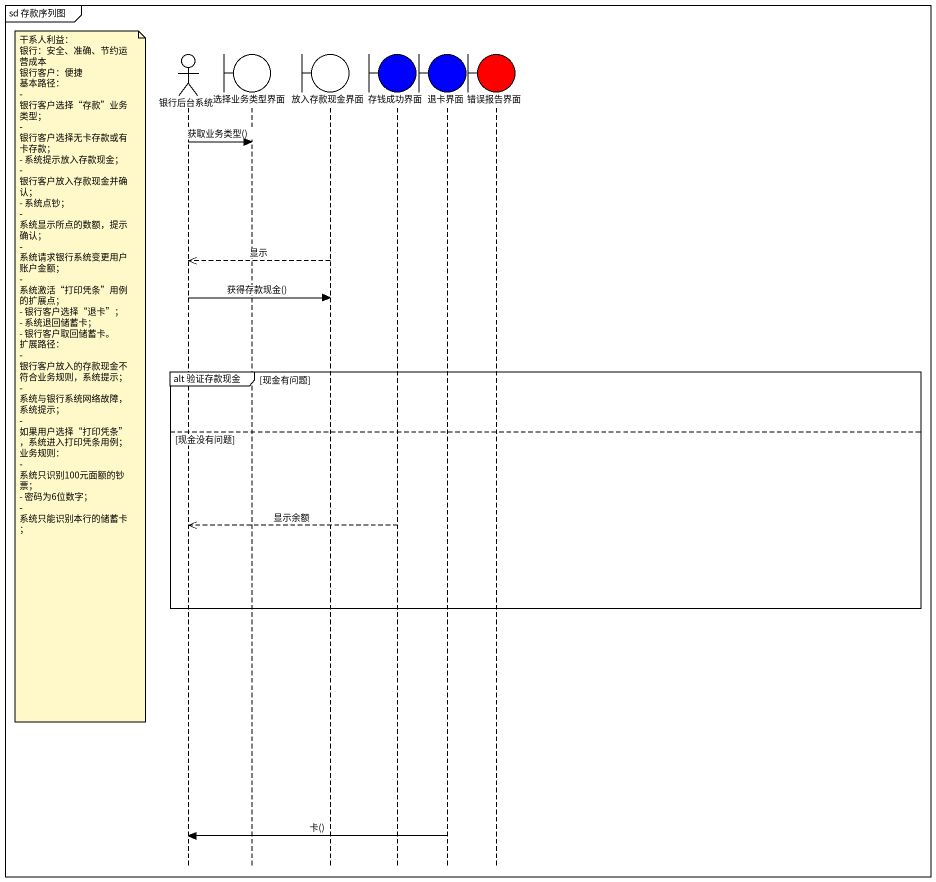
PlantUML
@startuml
mainframe sd 存款序列图
hide footbox
actor 银行后台系统
boundary 选择业务类型界面
boundary 放入存款现金界面
boundary 存钱成功界面 #0000FF
boundary 退卡界面 #0000FF
boundary 错误报告界面 #FF0000

银行后台系统 -> 选择业务类型界面 : 获取业务类型()
放入存款现金界面 -->> 银行后台系统 : 显示
银行后台系统 -> 放入存款现金界面 : 获得存款现金()
group alt 验证存款现金 [现金有问题]
  note left of 银行后台系统
    干系人利益：
    银行：安全、准确、节约运营成本
    银行客户：便捷
    基本路径：
    - 银行客户选择“存款”业务类型；
    - 银行客户选择无卡存款或有卡存款；
    - 系统提示放入存款现金；
    - 银行客户放入存款现金并确认；
    - 系统点钞；
    - 系统显示所点的数额，提示确认；
    - 系统请求银行系统变更用户账户金额；
    - 系统激活“打印凭条”用例的扩展点；
    - 银行客户选择“退卡”；
    - 系统退回储蓄卡；
    - 银行客户取回储蓄卡。
    扩展路径：
    - 银行客户放入的存款现金不符合业务规则，系统提示；
    - 系统与银行系统网络故障，系统提示；
    - 如果用户选择“打印凭条”，系统进入打印凭条用例；
    业务规则：
    - 系统只识别100元面额的钞票；
    - 密码为6位数字；
    - 系统只能识别本行的储蓄卡；
  end note
else 现金没有问题
  存钱成功界面 -->> 银行后台系统 : 显示余额
end
退卡界面 -> 银行后台系统 : 卡()
@enduml
